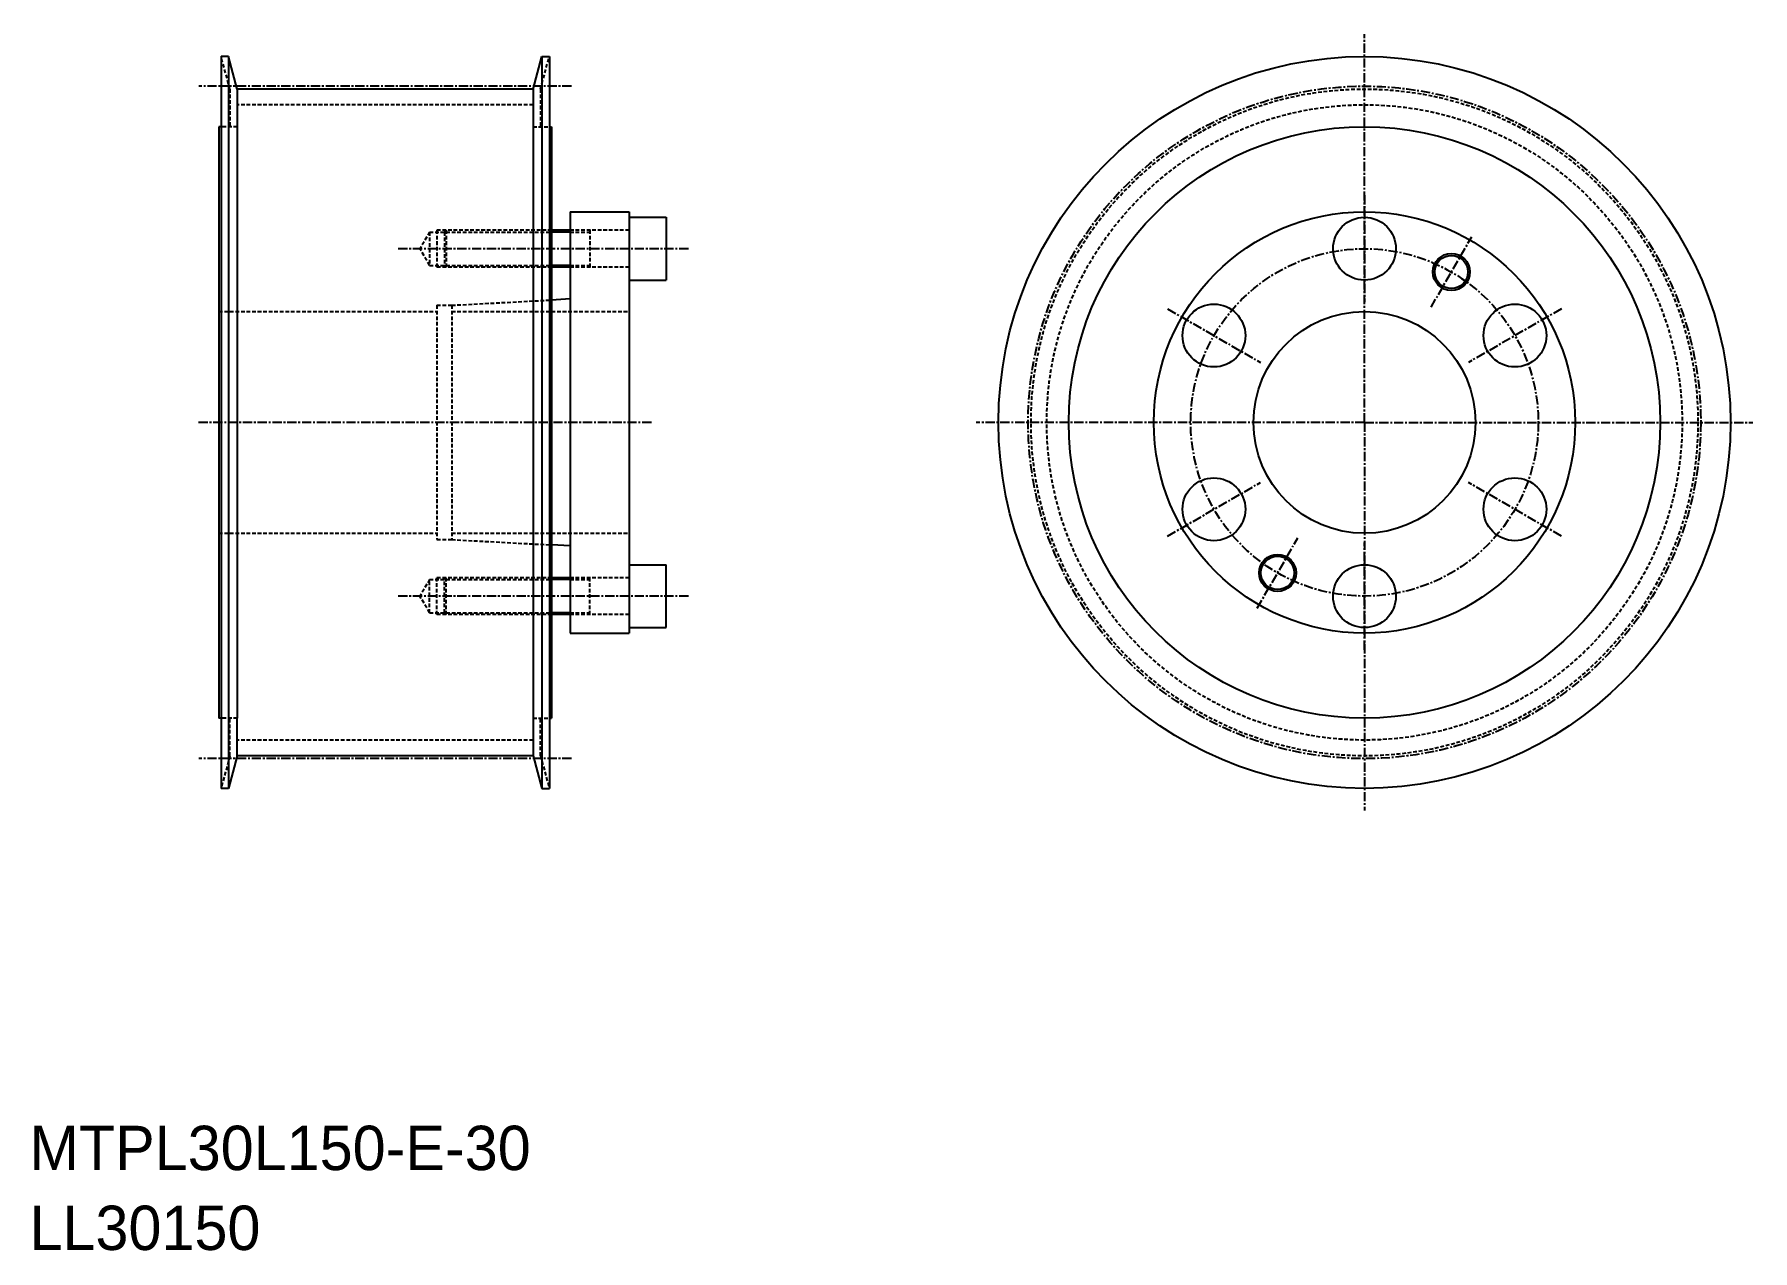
# Model space of a CAD drawing. Extents: x -285 to -53, y -61 to 104.
import ezdxf

# ---------------------------------------------------------------- set-up
doc = ezdxf.new("R2010")
doc.units = 0
doc.linetypes.add('CENTER', pattern=[2, 1.25, -0.25, 0.25, -0.25])
doc.linetypes.add('DASHED', pattern=[0.75, 0.5, -0.25])
doc.layers.get('0').update_dxf_attribs({"linetype": 'CONTINUOUS'})
doc.layers.add('CENTER', color=1, linetype='CENTER')

msp = doc.modelspace()

# ---------------------------------------------------------------- linework, layer by layer
at = {"color": 7, "linetype": 'CONTINUOUS'}
for p, q in [((-260.08, 100.64), (-260.08, 1.64)), ((-259.08, 100.64), (-260.08, 100.64)), ((-259.08, 100.64), (-259.08, 1.64)), ((-257.88, 96.24), (-259.08, 100.64)), ((-217.88, 96.24), (-216.68, 100.64)), ((-216.68, 100.64), (-216.68, 1.64)), ((-216.68, 100.64), (-215.68, 100.64)), ((-215.68, 100.64), (-215.68, 1.64)), ((-217.88, 96.24), (-257.88, 96.24)), ((-257.88, 96.24), (-257.88, 11.14)), ((-217.88, 96.24), (-217.88, 6.04)), ((-260.38, 91.14), (-260.38, 11.14)), ((-260.08, 91.14), (-260.38, 91.14)), ((-215.68, 91.14), (-215.38, 91.14)), ((-215.38, 91.14), (-215.38, 11.14)), ((-212.88, 79.64), (-212.88, 22.64)), ((-212.88, 79.64), (-204.88, 79.64)), ((-204.88, 79.64), (-204.88, 22.64)), ((-212.88, 77.14), (-215.38, 77.14)), ((-204.88, 78.89), (-199.88, 78.89)), ((-199.88, 78.89), (-199.88, 70.39)), ((-212.88, 72.14), (-215.38, 72.14)), ((-204.88, 70.39), (-199.88, 70.39)), ((-204.88, 70.39), (-199.88, 70.39)), ((-212.88, 67.84), (-215.38, 67.7)), ((-212.88, 34.44), (-215.38, 34.57)), ((-204.88, 31.89), (-199.88, 31.89)), ((-204.88, 31.89), (-199.88, 31.89)), ((-199.88, 23.39), (-199.88, 31.89)), ((-212.88, 30.14), (-215.38, 30.14)), ((-212.88, 25.14), (-215.38, 25.14)), ((-204.88, 23.39), (-199.88, 23.39)), ((-212.88, 22.64), (-204.88, 22.64)), ((-260.08, 11.14), (-260.38, 11.14)), ((-257.88, 6.04), (-257.88, 11.14)), ((-215.68, 11.14), (-215.38, 11.14)), ((-257.88, 6.04), (-259.08, 1.64)), ((-217.88, 6.04), (-257.88, 6.04)), ((-217.88, 6.04), (-216.68, 1.64)), ((-259.08, 1.64), (-260.08, 1.64)), ((-216.68, 1.64), (-215.68, 1.64))]:
    msp.add_line(p, q, dxfattribs=at)
at = {"color": 3, "linetype": 'DASHED'}
for p, q in [((-258.88, 96.24), (-260.08, 100.64)), ((-216.88, 96.24), (-215.68, 100.64)), ((-258.88, 96.24), (-258.88, 91.14)), ((-216.88, 96.24), (-216.88, 91.14)), ((-217.88, 94.11), (-257.88, 94.11)), ((-257.88, 91.14), (-260.08, 91.14)), ((-217.88, 91.14), (-215.68, 91.14)), ((-231.88, 76.89), (-233.18, 74.64)), ((-231.88, 76.89), (-215.38, 76.89)), ((-231.88, 76.89), (-231.88, 72.39)), ((-215.38, 77.14), (-230.88, 77.14)), ((-230.88, 77.14), (-230.88, 72.14)), ((-229.63, 77.14), (-229.88, 76.89)), ((-229.88, 76.89), (-229.88, 72.14)), ((-229.63, 77.14), (-229.63, 72.14)), ((-204.88, 77.14), (-212.88, 77.14)), ((-212.88, 76.89), (-210.21, 76.89)), ((-210.21, 77.14), (-210.21, 72.14)), ((-231.88, 72.39), (-233.18, 74.64)), ((-231.88, 72.39), (-215.38, 72.39)), ((-215.38, 72.14), (-230.88, 72.14)), ((-229.63, 72.14), (-229.88, 72.39)), ((-212.88, 72.39), (-210.21, 72.39)), ((-204.88, 72.14), (-212.88, 72.14)), ((-228.88, 66.99), (-215.38, 67.7)), ((-260.38, 66.14), (-230.88, 66.14)), ((-230.88, 66.99), (-230.88, 35.29)), ((-230.88, 66.99), (-228.88, 66.99)), ((-228.88, 66.99), (-228.88, 35.29)), ((-228.88, 66.14), (-204.88, 66.14)), ((-260.38, 36.14), (-230.88, 36.14)), ((-230.88, 35.29), (-228.88, 35.29)), ((-228.88, 36.14), (-204.88, 36.14)), ((-228.88, 35.29), (-215.38, 34.57)), ((-231.88, 29.89), (-233.18, 27.64)), ((-231.88, 29.89), (-215.38, 29.89)), ((-231.88, 25.39), (-231.88, 29.89)), ((-215.38, 30.14), (-230.88, 30.14)), ((-230.88, 25.14), (-230.88, 30.14)), ((-229.63, 30.14), (-229.88, 29.89)), ((-229.88, 25.39), (-229.88, 30.14)), ((-229.63, 25.14), (-229.63, 30.14)), ((-204.88, 30.14), (-212.88, 30.14)), ((-212.88, 29.89), (-210.21, 29.89)), ((-210.21, 25.14), (-210.21, 30.14)), ((-231.88, 25.39), (-233.18, 27.64)), ((-231.88, 25.39), (-215.38, 25.39)), ((-215.38, 25.14), (-230.88, 25.14)), ((-229.63, 25.14), (-229.88, 25.39)), ((-212.88, 25.39), (-210.21, 25.39)), ((-204.88, 25.14), (-212.88, 25.14)), ((-257.88, 11.14), (-260.08, 11.14)), ((-258.88, 6.04), (-258.88, 11.14)), ((-217.88, 11.14), (-215.68, 11.14)), ((-216.88, 6.04), (-216.88, 11.14)), ((-217.88, 8.17), (-257.88, 8.17)), ((-258.88, 6.04), (-260.08, 1.64)), ((-216.88, 6.04), (-215.68, 1.64))]:
    msp.add_line(p, q, dxfattribs=at)
at = {"color": 3, "linetype": 'CONTINUOUS'}
for p, q in [((-212.88, 76.89), (-215.38, 76.89)), ((-212.88, 72.39), (-215.38, 72.39)), ((-212.88, 29.89), (-215.38, 29.89)), ((-212.88, 25.39), (-215.38, 25.39))]:
    msp.add_line(p, q, dxfattribs=at)
at = {"color": 7, "linetype": 'CONTINUOUS'}
for centre, radius in [((-105.44, 51.14), 49.5), ((-105.44, 51.14), 40), ((-105.44, 51.14), 28.5), ((-105.44, 51.14), 28.5), ((-105.44, 74.64), 4.25), ((-93.69, 71.49), 2.25), ((-125.8, 62.89), 4.25), ((-105.44, 51.14), 15), ((-85.09, 62.89), 4.25), ((-125.8, 39.39), 4.25), ((-85.09, 39.39), 4.25), ((-117.19, 30.78), 2.25), ((-105.44, 27.64), 4.25)]:
    msp.add_circle(centre, radius, dxfattribs=at)
at = {"color": 3, "linetype": 'DASHED'}
for radius in [45.1, 42.97]:
    msp.add_circle((-105.44, 51.14), radius, dxfattribs=at)
at = {"color": 3, "linetype": 'CONTINUOUS'}
for centre in [(-93.69, 71.49), (-117.19, 30.78)]:
    msp.add_circle(centre, 2.5, dxfattribs=at)
at = {"layer": 'CENTER', "color": 1, "linetype": 'CENTER'}
for p, q in [((-105.44, 51.14), (-105.44, 103.64)), ((-212.68, 96.62), (-263.08, 96.62)), ((-105.44, 81.89), (-105.44, 67.39)), ((-196.88, 74.64), (-236.18, 74.64)), ((-96.44, 66.72), (-90.94, 76.25)), ((-132.07, 66.51), (-119.52, 59.26)), ((-78.81, 66.51), (-91.37, 59.26)), ((-201.88, 51.14), (-263.38, 51.14)), ((-105.44, 51.14), (-157.94, 51.14)), ((-105.44, 51.14), (-52.94, 51.14)), ((-105.44, 51.14), (-105.44, -1.36)), ((-132.07, 35.76), (-119.52, 43.01)), ((-78.81, 35.76), (-91.37, 43.01)), ((-119.94, 26.02), (-114.44, 35.55)), ((-105.44, 20.39), (-105.44, 34.89)), ((-196.88, 27.64), (-236.18, 27.64)), ((-212.68, 5.66), (-263.08, 5.66))]:
    msp.add_line(p, q, dxfattribs=at)
for radius in [45.48, 23.5]:
    msp.add_circle((-105.44, 51.14), radius, dxfattribs=at)

# ---------------------------------------------------------------- texts
at = {"color": 7, "linetype": 'CONTINUOUS'}
for s, p in [('MTPL30L150-E-30', (-285.99, -50)), ('LL30150', (-285.99, -60.81))]:
    msp.add_text(s, height=6, dxfattribs=at).set_placement(p)

doc.saveas('drawing.dxf')
